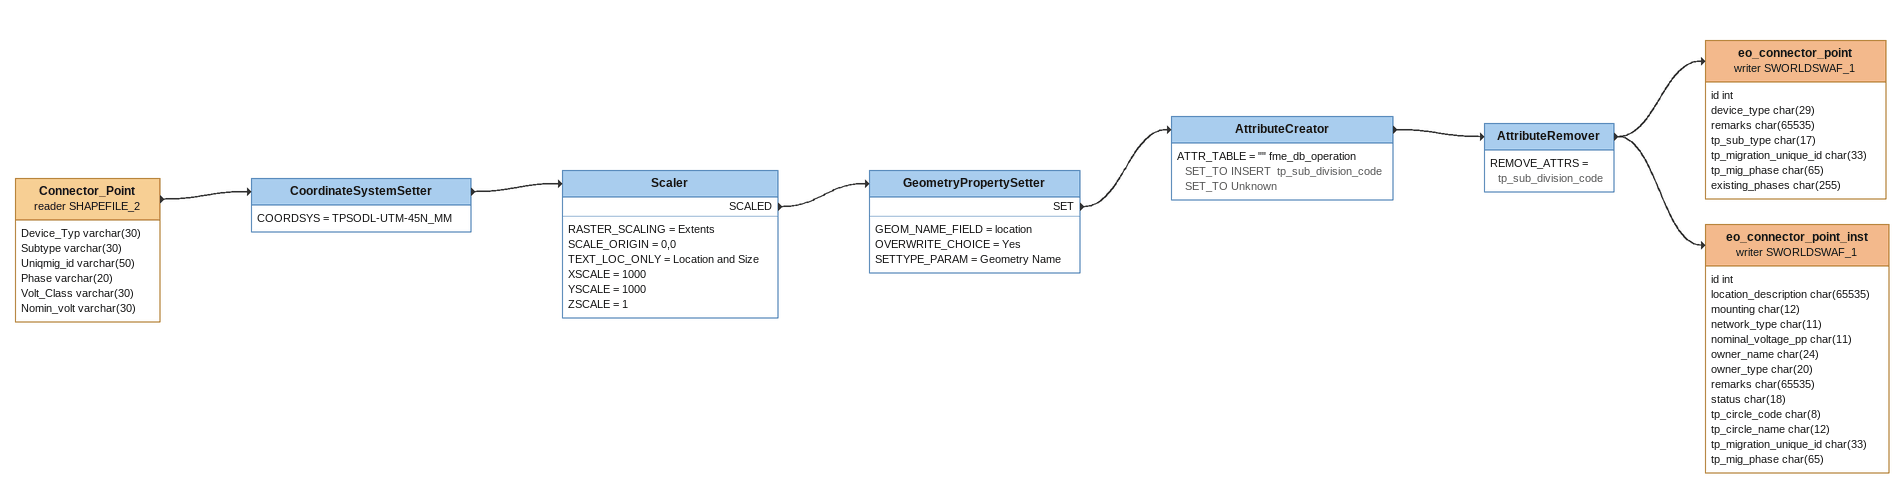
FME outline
Connector_Point (reader SHAPEFILE_2)
    attributes: Device_Typ varchar(30), Subtype varchar(30), Uniqmig_id varchar(50), Phase varchar(20), Volt_Class varchar(30), Nomin_volt varchar(30)
    -> CoordinateSystemSetter
CoordinateSystemSetter
    COORDSYS = TPSODL-UTM-45N_MM
    -> Scaler
Scaler
    RASTER_SCALING = Extents
    SCALE_ORIGIN = 0,0
    TEXT_LOC_ONLY = Location and Size
    XSCALE = 1000
    YSCALE = 1000
    ZSCALE = 1
    SCALED -> GeometryPropertySetter
GeometryPropertySetter
    GEOM_NAME_FIELD = location
    OVERWRITE_CHOICE = Yes
    SETTYPE_PARAM = Geometry Name
    SET -> AttributeCreator
AttributeCreator
    ATTR_TABLE = "" fme_db_operation SET_TO INSERT  tp_sub_division_code SET_TO Unknown
    -> AttributeRemover
AttributeRemover
    REMOVE_ATTRS = tp_sub_division_code
    -> eo_connector_point_inst (writer SWORLDSWAF_1)
    -> eo_connector_point (writer SWORLDSWAF_1)
eo_connector_point (writer SWORLDSWAF_1)
    attributes: id int, device_type char(29), remarks char(65535), tp_sub_type char(17), tp_migration_unique_id char(33), tp_mig_phase char(65), existing_phases char(255)
eo_connector_point_inst (writer SWORLDSWAF_1)
    attributes: id int, location_description char(65535), mounting char(12), network_type char(11), nominal_voltage_pp char(11), owner_name char(24), owner_type char(20), remarks char(65535), status char(18), tp_circle_code char(8), tp_circle_name char(12), tp_migration_unique_id char(33), tp_mig_phase char(65)
